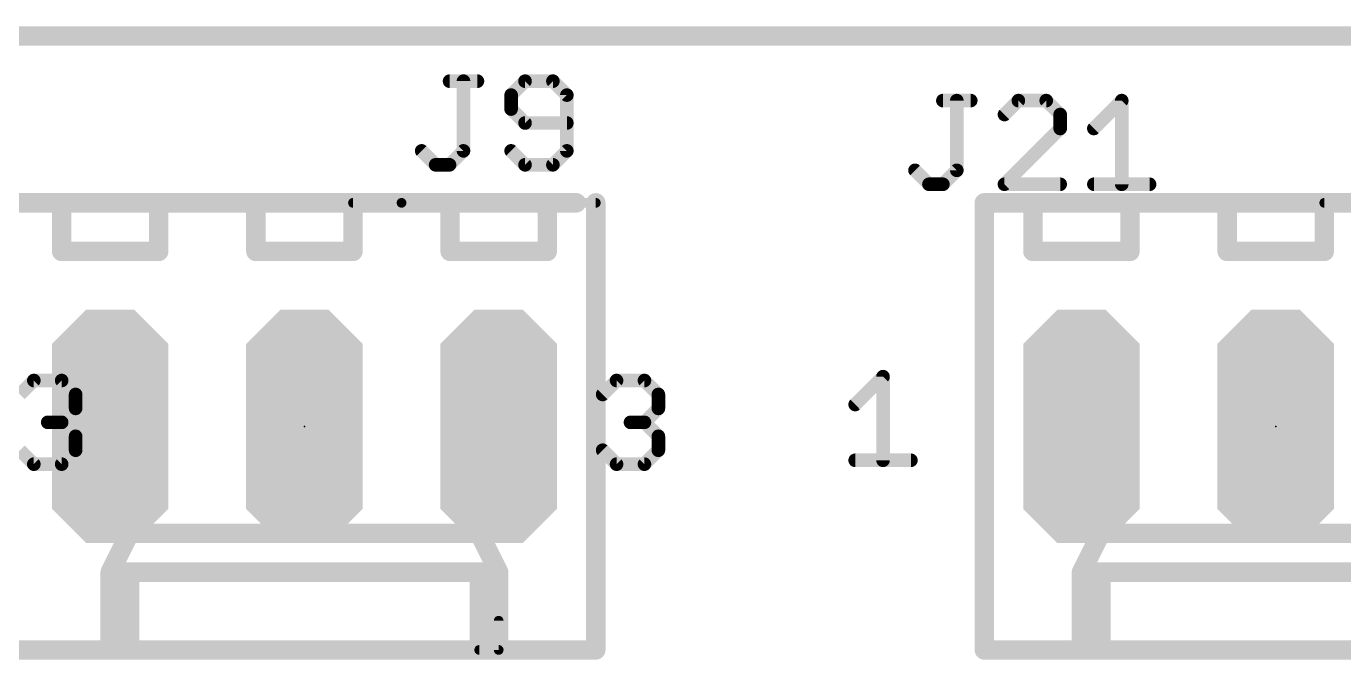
# Model space of a CAD drawing. Extents: x -10 to 136, y 0 to 101.
# Drawn here: x 90.34 to 107.57, y 85.85 to 94.13 of the extents above; entities that cross this region are included whole.
import ezdxf

# ---------------------------------------------------------------- set-up
doc = ezdxf.new("R2010")
doc.units = 0
for name, color, linetype in [('17', 92, 'CONTINUOUS'), ('20', 7, 'CONTINUOUS'), ('21', 253, 'CONTINUOUS'), ('23', 7, 'CONTINUOUS'), ('25', 253, 'CONTINUOUS'), ('51', 253, 'CONTINUOUS')]:
    doc.layers.add(name, color=color, linetype=linetype)

# ---------------------------------------------------------------- blocks, each defined once
blk = doc.blocks.new('RECT')
blk.add_solid([(-0.5, -0.5), (0.5, -0.5), (-0.5, 0.5), (0.5, 0.5)])
blk = doc.blocks.new('LONGP100')
at = {"const_width": 0.5}
blk.add_lwpolyline([(-0.75, -0.1036), (-0.75, 0.1036), (-0.6036, 0.25), (0.6036, 0.25), (0.75, 0.1036), (0.75, -0.1036), (0.6036, -0.25), (-0.6036, -0.25), (-0.75, -0.1036), (-0.75, 0.1036)], dxfattribs=at)

msp = doc.modelspace()

# ---------------------------------------------------------------- linework, layer by layer
at = {"layer": '20', "const_width": 0.254}
msp.add_lwpolyline([(135.862, 94), (0, 94)], dxfattribs=at)
at = {"layer": '21'}
for points, const_width in [([(90.805, 91.821), (90.17, 91.821)], 0.254), ([(90.805, 91.821), (92.075, 91.821)], 0.254), ([(90.805, 91.186), (90.805, 91.821)], 0.254), ([(93.345, 91.821), (92.075, 91.821)], 0.254), ([(92.075, 91.821), (92.075, 91.186)], 0.254), ([(93.345, 91.821), (94.615, 91.821)], 0.254), ([(93.345, 91.186), (93.345, 91.821)], 0.254), ([(95.885, 91.821), (94.615, 91.821)], 0.254), ([(94.615, 91.821), (94.615, 91.186)], 0.254), ([(94.615, 91.821), (95.25, 91.821)], 0.127), ([(97.79, 91.821), (95.25, 91.821)], 0.127), ([(95.885, 91.186), (95.885, 91.821)], 0.254), ([(95.885, 91.821), (97.155, 91.821)], 0.254), ([(97.536, 91.821), (97.155, 91.821)], 0.254), ([(97.155, 91.821), (97.155, 91.186)], 0.254), ([(97.79, 88.9), (97.79, 91.821)], 0.254), ([(102.87, 88.9), (102.87, 91.821)], 0.254), ([(103.505, 91.821), (102.87, 91.821)], 0.254), ([(103.505, 91.821), (104.775, 91.821)], 0.254), ([(103.505, 91.186), (103.505, 91.821)], 0.254), ([(106.045, 91.821), (104.775, 91.821)], 0.254), ([(104.775, 91.821), (104.775, 91.186)], 0.254), ([(106.045, 91.821), (107.315, 91.821)], 0.254), ([(106.045, 91.186), (106.045, 91.821)], 0.254), ([(108.585, 91.821), (107.315, 91.821)], 0.254), ([(107.315, 91.821), (107.315, 91.186)], 0.254), ([(107.315, 91.821), (107.95, 91.821)], 0.127), ([(92.075, 91.186), (90.805, 91.186)], 0.254), ([(94.615, 91.186), (93.345, 91.186)], 0.254), ([(97.155, 91.186), (95.885, 91.186)], 0.254), ([(104.775, 91.186), (103.505, 91.186)], 0.254), ([(107.315, 91.186), (106.045, 91.186)], 0.254), ([(90.2595, 89.3171), (90.4416, 89.4993)], 0.1778), ([(90.4416, 89.4993), (90.806, 89.4993)], 0.1778), ([(90.806, 89.4993), (90.9882, 89.3171)], 0.1778), ([(97.8795, 89.3171), (98.0616, 89.4993)], 0.1778), ([(98.0616, 89.4993), (98.426, 89.4993)], 0.1778), ([(98.426, 89.4993), (98.6082, 89.3171)], 0.1778), ([(101.1815, 89.1857), (101.5458, 89.5501)], 0.1778), ([(101.5458, 89.5501), (101.5458, 88.457)], 0.1778), ([(90.9882, 89.3171), (90.9882, 89.1349)], 0.1778), ([(98.6082, 89.3171), (98.6082, 89.1349)], 0.1778), ([(90.9882, 89.1349), (90.806, 88.9527)], 0.1778), ([(98.6082, 89.1349), (98.426, 88.9527)], 0.1778), ([(90.806, 88.9527), (90.6238, 88.9527)], 0.1778), ([(90.806, 88.9527), (90.9882, 88.7705)], 0.1778), ([(97.79, 88.9), (97.79, 85.979)], 0.254), ([(98.426, 88.9527), (98.2438, 88.9527)], 0.1778), ([(98.426, 88.9527), (98.6082, 88.7705)], 0.1778), ([(102.87, 88.9), (102.87, 85.979)], 0.254), ([(90.9882, 88.7705), (90.9882, 88.5883)], 0.1778), ([(98.6082, 88.7705), (98.6082, 88.5883)], 0.1778), ([(90.4416, 88.4062), (90.2595, 88.5883)], 0.1778), ([(90.9882, 88.5883), (90.806, 88.4062)], 0.1778), ([(98.0616, 88.4062), (97.8795, 88.5883)], 0.1778), ([(98.6082, 88.5883), (98.426, 88.4062)], 0.1778), ([(101.1815, 88.457), (101.9102, 88.457)], 0.1778), ([(90.806, 88.4062), (90.4416, 88.4062)], 0.1778), ([(98.426, 88.4062), (98.0616, 88.4062)], 0.1778), ([(91.694, 87.503), (91.44, 86.995)], 0.254), ([(96.266, 87.503), (91.694, 87.503)], 0.254), ([(96.52, 86.995), (96.266, 87.503)], 0.254), ([(104.394, 87.503), (104.14, 86.995)], 0.254), ([(108.966, 87.503), (104.394, 87.503)], 0.254), ([(91.694, 86.995), (91.44, 86.995)], 0.254), ([(91.44, 86.995), (91.44, 85.979)], 0.254), ([(96.266, 86.995), (91.694, 86.995)], 0.254), ([(91.694, 85.979), (91.694, 86.995)], 0.254), ([(96.52, 86.995), (96.266, 86.995)], 0.254), ([(96.266, 85.979), (96.266, 86.995)], 0.254), ([(96.52, 86.995), (96.52, 85.979)], 0.254), ([(104.394, 86.995), (104.14, 86.995)], 0.254), ([(104.14, 86.995), (104.14, 85.979)], 0.254), ([(108.966, 86.995), (104.394, 86.995)], 0.254), ([(104.394, 85.979), (104.394, 86.995)], 0.254), ([(96.52, 86.36), (96.52, 85.979)], 0.127), ([(90.17, 85.979), (95.25, 85.979)], 0.254), ([(96.52, 85.979), (95.25, 85.979)], 0.254), ([(96.266, 85.979), (96.52, 85.979)], 0.127), ([(97.79, 85.979), (96.52, 85.979)], 0.254), ([(102.87, 85.979), (107.95, 85.979)], 0.254)]:
    msp.add_lwpolyline(points, dxfattribs=dict(at, const_width=const_width))
for points, const_width in [([(90.805, 91.8845, 1), (90.805, 91.7575)], 0.127), ([(90.8685, 91.821, 1), (90.7415, 91.821)], 0.127), ([(90.805, 91.7575, 1), (90.805, 91.8845)], 0.127), ([(92.075, 91.8845, 1), (92.075, 91.7575)], 0.127), ([(92.1385, 91.821, 1), (92.0115, 91.821)], 0.127), ([(92.075, 91.7575, 1), (92.075, 91.8845)], 0.127), ([(93.345, 91.8845, 1), (93.345, 91.7575)], 0.127), ([(93.4085, 91.821, 1), (93.2815, 91.821)], 0.127), ([(93.345, 91.7575, 1), (93.345, 91.8845)], 0.127), ([(94.615, 91.8845, 1), (94.615, 91.7575)], 0.127), ([(94.6785, 91.821, 1), (94.5515, 91.821)], 0.127), ([(94.615, 91.8528, 1), (94.615, 91.7892)], 0.0635), ([(94.615, 91.7575, 1), (94.615, 91.8845)], 0.127), ([(95.25, 91.8528, 1), (95.25, 91.7892)], 0.0635), ([(95.25, 91.7892, 1), (95.25, 91.8528)], 0.0635), ([(95.9485, 91.821, 1), (95.8215, 91.821)], 0.127), ([(95.885, 91.8845, 1), (95.885, 91.7575)], 0.127), ([(95.885, 91.7575, 1), (95.885, 91.8845)], 0.127), ([(97.155, 91.8845, 1), (97.155, 91.7575)], 0.127), ([(97.2185, 91.821, 1), (97.0915, 91.821)], 0.127), ([(97.155, 91.7575, 1), (97.155, 91.8845)], 0.127), ([(97.536, 91.7575, 1), (97.536, 91.8845)], 0.127), ([(97.8535, 91.821, 1), (97.7265, 91.821)], 0.127), ([(97.79, 91.7892, 1), (97.79, 91.8528)], 0.0635), ([(102.9335, 91.821, 1), (102.8065, 91.821)], 0.127), ([(102.87, 91.8845, 1), (102.87, 91.7575)], 0.127), ([(103.505, 91.8845, 1), (103.505, 91.7575)], 0.127), ([(103.5685, 91.821, 1), (103.4415, 91.821)], 0.127), ([(103.505, 91.7575, 1), (103.505, 91.8845)], 0.127), ([(104.775, 91.8845, 1), (104.775, 91.7575)], 0.127), ([(104.8385, 91.821, 1), (104.7115, 91.821)], 0.127), ([(104.775, 91.7575, 1), (104.775, 91.8845)], 0.127), ([(106.045, 91.8845, 1), (106.045, 91.7575)], 0.127), ([(106.1085, 91.821, 1), (105.9815, 91.821)], 0.127), ([(106.045, 91.7575, 1), (106.045, 91.8845)], 0.127), ([(107.315, 91.8845, 1), (107.315, 91.7575)], 0.127), ([(107.3785, 91.821, 1), (107.2515, 91.821)], 0.127), ([(107.315, 91.8528, 1), (107.315, 91.7892)], 0.0635), ([(107.315, 91.7575, 1), (107.315, 91.8845)], 0.127), ([(90.805, 91.2495, 1), (90.805, 91.1225)], 0.127), ([(92.075, 91.1225, 1), (92.075, 91.2495)], 0.127), ([(93.345, 91.2495, 1), (93.345, 91.1225)], 0.127), ([(94.615, 91.1225, 1), (94.615, 91.2495)], 0.127), ([(95.885, 91.2495, 1), (95.885, 91.1225)], 0.127), ([(97.155, 91.1225, 1), (97.155, 91.2495)], 0.127), ([(103.505, 91.2495, 1), (103.505, 91.1225)], 0.127), ([(104.775, 91.1225, 1), (104.775, 91.2495)], 0.127), ([(106.045, 91.2495, 1), (106.045, 91.1225)], 0.127), ([(107.315, 91.1225, 1), (107.315, 91.2495)], 0.127), ([(90.7415, 91.186, 1), (90.8685, 91.186)], 0.127), ([(92.0115, 91.186, 1), (92.1385, 91.186)], 0.127), ([(93.2815, 91.186, 1), (93.4085, 91.186)], 0.127), ([(94.5515, 91.186, 1), (94.6785, 91.186)], 0.127), ([(95.8215, 91.186, 1), (95.9485, 91.186)], 0.127), ([(97.0915, 91.186, 1), (97.2185, 91.186)], 0.127), ([(103.4415, 91.186, 1), (103.5685, 91.186)], 0.127), ([(104.7115, 91.186, 1), (104.8385, 91.186)], 0.127), ([(105.9815, 91.186, 1), (106.1085, 91.186)], 0.127), ([(107.2515, 91.186, 1), (107.3785, 91.186)], 0.127), ([(90.4416, 89.5438, 1), (90.4416, 89.4549)], 0.0889), ([(90.473, 89.4679, 1), (90.4102, 89.5307)], 0.0889), ([(90.8374, 89.5307, 1), (90.7746, 89.4679)], 0.0889), ([(90.806, 89.4549, 1), (90.806, 89.5438)], 0.0889), ([(98.0616, 89.5438, 1), (98.0616, 89.4549)], 0.0889), ([(98.093, 89.4679, 1), (98.0302, 89.5307)], 0.0889), ([(98.4574, 89.5307, 1), (98.3946, 89.4679)], 0.0889), ([(98.426, 89.4549, 1), (98.426, 89.5438)], 0.0889), ([(101.5902, 89.5501, 1), (101.5014, 89.5501)], 0.0889), ([(101.5772, 89.5187, 1), (101.5144, 89.5815)], 0.0889), ([(91.0327, 89.3171, 1), (90.9438, 89.3171)], 0.0889), ([(98.6527, 89.3171, 1), (98.5638, 89.3171)], 0.0889), ([(90.9568, 89.2857, 1), (91.0196, 89.3485)], 0.0889), ([(91.0196, 89.1035, 1), (90.9568, 89.1663)], 0.0889), ([(97.8481, 89.3485, 1), (97.9109, 89.2857)], 0.0889), ([(98.5768, 89.2857, 1), (98.6396, 89.3485)], 0.0889), ([(98.6396, 89.1035, 1), (98.5768, 89.1663)], 0.0889), ([(101.1501, 89.2171, 1), (101.2129, 89.1543)], 0.0889), ([(90.9438, 89.1349, 1), (91.0327, 89.1349)], 0.0889), ([(98.5638, 89.1349, 1), (98.6527, 89.1349)], 0.0889), ([(90.6238, 88.9972, 1), (90.6238, 88.9083)], 0.0889), ([(90.8374, 88.9841, 1), (90.7746, 88.9213)], 0.0889), ([(90.7746, 88.9841, 1), (90.8374, 88.9213)], 0.0889), ([(90.806, 88.9083, 1), (90.806, 88.9972)], 0.0889), ([(97.8535, 88.9, 1), (97.7265, 88.9)], 0.127), ([(97.7265, 88.9, 1), (97.8535, 88.9)], 0.127), ([(98.2438, 88.9972, 1), (98.2438, 88.9083)], 0.0889), ([(98.4574, 88.9841, 1), (98.3946, 88.9213)], 0.0889), ([(98.3946, 88.9841, 1), (98.4574, 88.9213)], 0.0889), ([(98.426, 88.9083, 1), (98.426, 88.9972)], 0.0889), ([(102.9335, 88.9, 1), (102.8065, 88.9)], 0.127), ([(102.8065, 88.9, 1), (102.9335, 88.9)], 0.127), ([(91.0327, 88.7705, 1), (90.9438, 88.7705)], 0.0889), ([(90.9568, 88.7391, 1), (91.0196, 88.8019)], 0.0889), ([(98.6527, 88.7705, 1), (98.5638, 88.7705)], 0.0889), ([(98.5768, 88.7391, 1), (98.6396, 88.8019)], 0.0889), ([(90.9438, 88.5883, 1), (91.0327, 88.5883)], 0.0889), ([(91.0196, 88.5569, 1), (90.9568, 88.6197)], 0.0889), ([(97.9109, 88.6197, 1), (97.8481, 88.5569)], 0.0889), ([(98.5638, 88.5883, 1), (98.6527, 88.5883)], 0.0889), ([(98.6396, 88.5569, 1), (98.5768, 88.6197)], 0.0889), ([(101.1815, 88.5015, 1), (101.1815, 88.4126)], 0.0889), ([(101.9102, 88.4126, 1), (101.9102, 88.5015)], 0.0889), ([(90.4416, 88.4506, 1), (90.4416, 88.3618)], 0.0889), ([(90.4102, 88.3748, 1), (90.473, 88.4376)], 0.0889), ([(90.7746, 88.4376, 1), (90.8374, 88.3748)], 0.0889), ([(90.806, 88.3618, 1), (90.806, 88.4506)], 0.0889), ([(98.0616, 88.4506, 1), (98.0616, 88.3618)], 0.0889), ([(98.0302, 88.3748, 1), (98.093, 88.4376)], 0.0889), ([(98.3946, 88.4376, 1), (98.4574, 88.3748)], 0.0889), ([(98.426, 88.3618, 1), (98.426, 88.4506)], 0.0889), ([(101.5014, 88.457, 1), (101.5902, 88.457)], 0.0889), ([(91.694, 87.5665, 1), (91.694, 87.4395)], 0.127), ([(91.7508, 87.4746, 1), (91.6372, 87.5314)], 0.127), ([(96.3228, 87.5314, 1), (96.2092, 87.4746)], 0.127), ([(96.266, 87.4395, 1), (96.266, 87.5665)], 0.127), ([(104.394, 87.5665, 1), (104.394, 87.4395)], 0.127), ([(104.4508, 87.4746, 1), (104.3372, 87.5314)], 0.127), ([(91.44, 87.0585, 1), (91.44, 86.9315)], 0.127), ([(91.5035, 86.995, 1), (91.3765, 86.995)], 0.127), ([(91.3832, 87.0234, 1), (91.4968, 86.9666)], 0.127), ([(91.694, 87.0585, 1), (91.694, 86.9315)], 0.127), ([(91.7575, 86.995, 1), (91.6305, 86.995)], 0.127), ([(91.694, 86.9315, 1), (91.694, 87.0585)], 0.127), ([(96.266, 87.0585, 1), (96.266, 86.9315)], 0.127), ([(96.3295, 86.995, 1), (96.2025, 86.995)], 0.127), ([(96.266, 86.9315, 1), (96.266, 87.0585)], 0.127), ([(96.5835, 86.995, 1), (96.4565, 86.995)], 0.127), ([(96.4632, 86.9666, 1), (96.5768, 87.0234)], 0.127), ([(96.52, 86.9315, 1), (96.52, 87.0585)], 0.127), ([(104.14, 87.0585, 1), (104.14, 86.9315)], 0.127), ([(104.2035, 86.995, 1), (104.0765, 86.995)], 0.127), ([(104.0832, 87.0234, 1), (104.1968, 86.9666)], 0.127), ([(104.394, 87.0585, 1), (104.394, 86.9315)], 0.127), ([(104.4575, 86.995, 1), (104.3305, 86.995)], 0.127), ([(104.394, 86.9315, 1), (104.394, 87.0585)], 0.127), ([(96.5518, 86.36, 1), (96.4883, 86.36)], 0.0635), ([(91.3765, 85.979, 1), (91.5035, 85.979)], 0.127), ([(91.6305, 85.979, 1), (91.7575, 85.979)], 0.127), ([(95.25, 86.0425, 1), (95.25, 85.9155)], 0.127), ([(95.25, 85.9155, 1), (95.25, 86.0425)], 0.127), ([(96.2025, 85.979, 1), (96.3295, 85.979)], 0.127), ([(96.266, 86.0108, 1), (96.266, 85.9472)], 0.0635), ([(96.52, 86.0425, 1), (96.52, 85.9155)], 0.127), ([(96.4565, 85.979, 1), (96.5835, 85.979)], 0.127), ([(96.52, 85.9155, 1), (96.52, 86.0425)], 0.127), ([(96.4883, 85.979, 1), (96.5518, 85.979)], 0.0635), ([(96.52, 85.9472, 1), (96.52, 86.0108)], 0.0635), ([(97.7265, 85.979, 1), (97.8535, 85.979)], 0.127), ([(97.79, 85.9155, 1), (97.79, 86.0425)], 0.127), ([(102.87, 86.0425, 1), (102.87, 85.9155)], 0.127), ([(102.8065, 85.979, 1), (102.9335, 85.979)], 0.127), ([(104.0765, 85.979, 1), (104.2035, 85.979)], 0.127), ([(104.3305, 85.979, 1), (104.4575, 85.979)], 0.127)]:
    msp.add_lwpolyline(points, format="xyb", dxfattribs=dict(at, const_width=const_width))
at = {"layer": '23'}
for p in [(93.98, 88.9), (106.68, 88.9)]:
    msp.add_point(p, dxfattribs=at)
at = {"layer": '25', "const_width": 0.1778}
for points in [[(95.8776, 93.4109), (96.242, 93.4109)], [(96.0598, 92.4999), (96.0598, 93.4109)], [(96.8647, 93.4109), (96.6826, 93.2287)], [(97.2291, 93.4109), (96.8647, 93.4109)], [(97.4113, 93.2287), (97.2291, 93.4109)], [(96.6826, 93.2287), (96.6826, 93.0465)], [(97.4113, 92.4999), (97.4113, 93.2287)], [(102.3282, 93.1569), (102.6926, 93.1569)], [(102.5104, 92.2459), (102.5104, 93.1569)], [(103.3153, 93.1569), (103.1332, 92.9747)], [(103.6797, 93.1569), (103.3153, 93.1569)], [(103.8619, 92.9747), (103.6797, 93.1569)], [(104.3025, 92.7925), (104.6668, 93.1569)], [(104.6668, 93.1569), (104.6668, 92.0638)], [(96.6826, 93.0465), (96.8647, 92.8643)], [(103.8619, 92.7925), (103.8619, 92.9747)], [(96.8647, 92.8643), (97.4113, 92.8643)], [(103.1332, 92.0638), (103.8619, 92.7925)], [(95.5133, 92.4999), (95.6954, 92.3178)], [(95.8776, 92.3178), (96.0598, 92.4999)], [(96.6826, 92.4999), (96.8647, 92.3178)], [(97.2291, 92.3178), (97.4113, 92.4999)], [(95.6954, 92.3178), (95.8776, 92.3178)], [(96.8647, 92.3178), (97.2291, 92.3178)], [(101.9639, 92.2459), (102.146, 92.0638)], [(102.3282, 92.0638), (102.5104, 92.2459)], [(102.146, 92.0638), (102.3282, 92.0638)], [(103.8619, 92.0638), (103.1332, 92.0638)], [(104.3025, 92.0638), (105.0312, 92.0638)]]:
    msp.add_lwpolyline(points, dxfattribs=at)
at = {"layer": '25', "const_width": 0.0889}
for points in [[(95.8776, 93.4553, 1), (95.8776, 93.3665)], [(96.1043, 93.4109, 1), (96.0154, 93.4109)], [(96.242, 93.3665, 1), (96.242, 93.4553)], [(96.8647, 93.4553, 1), (96.8647, 93.3665)], [(96.8961, 93.3795, 1), (96.8333, 93.4423)], [(97.2605, 93.4423, 1), (97.1977, 93.3795)], [(97.2291, 93.3665, 1), (97.2291, 93.4553)], [(96.6512, 93.2601, 1), (96.714, 93.1973)], [(96.7271, 93.2287, 1), (96.6382, 93.2287)], [(97.4558, 93.2287, 1), (97.3669, 93.2287)], [(97.3799, 93.1973, 1), (97.4427, 93.2601)], [(102.3282, 93.2014, 1), (102.3282, 93.1125)], [(102.5549, 93.1569, 1), (102.466, 93.1569)], [(102.6926, 93.1125, 1), (102.6926, 93.2014)], [(103.3153, 93.2014, 1), (103.3153, 93.1125)], [(103.3467, 93.1255, 1), (103.2839, 93.1883)], [(103.7111, 93.1883, 1), (103.6483, 93.1255)], [(103.6797, 93.1125, 1), (103.6797, 93.2014)], [(104.7113, 93.1569, 1), (104.6224, 93.1569)], [(104.6982, 93.1255, 1), (104.6354, 93.1883)], [(96.714, 93.0779, 1), (96.6512, 93.0151)], [(96.6382, 93.0465, 1), (96.7271, 93.0465)], [(103.1018, 93.0061, 1), (103.1646, 92.9433)], [(103.9064, 92.9747, 1), (103.8175, 92.9747)], [(103.8305, 92.9433, 1), (103.8933, 93.0061)], [(96.8647, 92.9087, 1), (96.8647, 92.8199)], [(96.8333, 92.8329, 1), (96.8961, 92.8957)], [(97.4113, 92.8199, 1), (97.4113, 92.9087)], [(103.8933, 92.7611, 1), (103.8305, 92.8239)], [(104.2711, 92.8239, 1), (104.3339, 92.7611)], [(103.8175, 92.7925, 1), (103.9064, 92.7925)], [(95.5447, 92.5313, 1), (95.4819, 92.4685)], [(96.0154, 92.4999, 1), (96.1043, 92.4999)], [(96.0912, 92.4685, 1), (96.0284, 92.5313)], [(96.714, 92.5313, 1), (96.6512, 92.4685)], [(97.3669, 92.4999, 1), (97.4558, 92.4999)], [(97.4427, 92.4685, 1), (97.3799, 92.5313)], [(95.6954, 92.3623, 1), (95.6954, 92.2734)], [(95.664, 92.2864, 1), (95.7268, 92.3492)], [(95.8462, 92.3492, 1), (95.909, 92.2864)], [(95.8776, 92.2734, 1), (95.8776, 92.3623)], [(96.8647, 92.3623, 1), (96.8647, 92.2734)], [(96.8333, 92.2864, 1), (96.8961, 92.3492)], [(97.1977, 92.3492, 1), (97.2605, 92.2864)], [(97.2291, 92.2734, 1), (97.2291, 92.3623)], [(101.9953, 92.2773, 1), (101.9325, 92.2145)], [(102.5418, 92.2145, 1), (102.479, 92.2773)], [(102.146, 92.1082, 1), (102.146, 92.0194)], [(102.3282, 92.0194, 1), (102.3282, 92.1082)], [(102.466, 92.2459, 1), (102.5549, 92.2459)], [(103.1332, 92.1082, 1), (103.1332, 92.0194)], [(103.8619, 92.0194, 1), (103.8619, 92.1082)], [(104.3025, 92.1082, 1), (104.3025, 92.0194)], [(105.0312, 92.0194, 1), (105.0312, 92.1082)], [(102.1146, 92.0324, 1), (102.1774, 92.0952)], [(102.2968, 92.0952, 1), (102.3596, 92.0324)], [(103.1018, 92.0952, 1), (103.1646, 92.0324)], [(104.6224, 92.0638, 1), (104.7113, 92.0638)]]:
    msp.add_lwpolyline(points, format="xyb", dxfattribs=at)

# ---------------------------------------------------------------- block references
at = {"layer": '17', "xscale": 1.524, "yscale": 1.524, "rotation": 270}
for p in [(91.44, 88.9), (91.44, 88.9), (93.98, 88.9), (93.98, 88.9), (96.52, 88.9), (96.52, 88.9), (104.14, 88.9), (104.14, 88.9), (106.68, 88.9), (106.68, 88.9)]:
    msp.add_blockref('LONGP100', p, dxfattribs=at)
at = {"layer": '51', "xscale": 0.508, "yscale": 0.508, "rotation": 180}
for p in [(91.44, 88.9), (93.98, 88.9), (96.52, 88.9), (104.14, 88.9), (106.68, 88.9)]:
    msp.add_blockref('RECT', p, dxfattribs=at)

doc.saveas('drawing.dxf')
